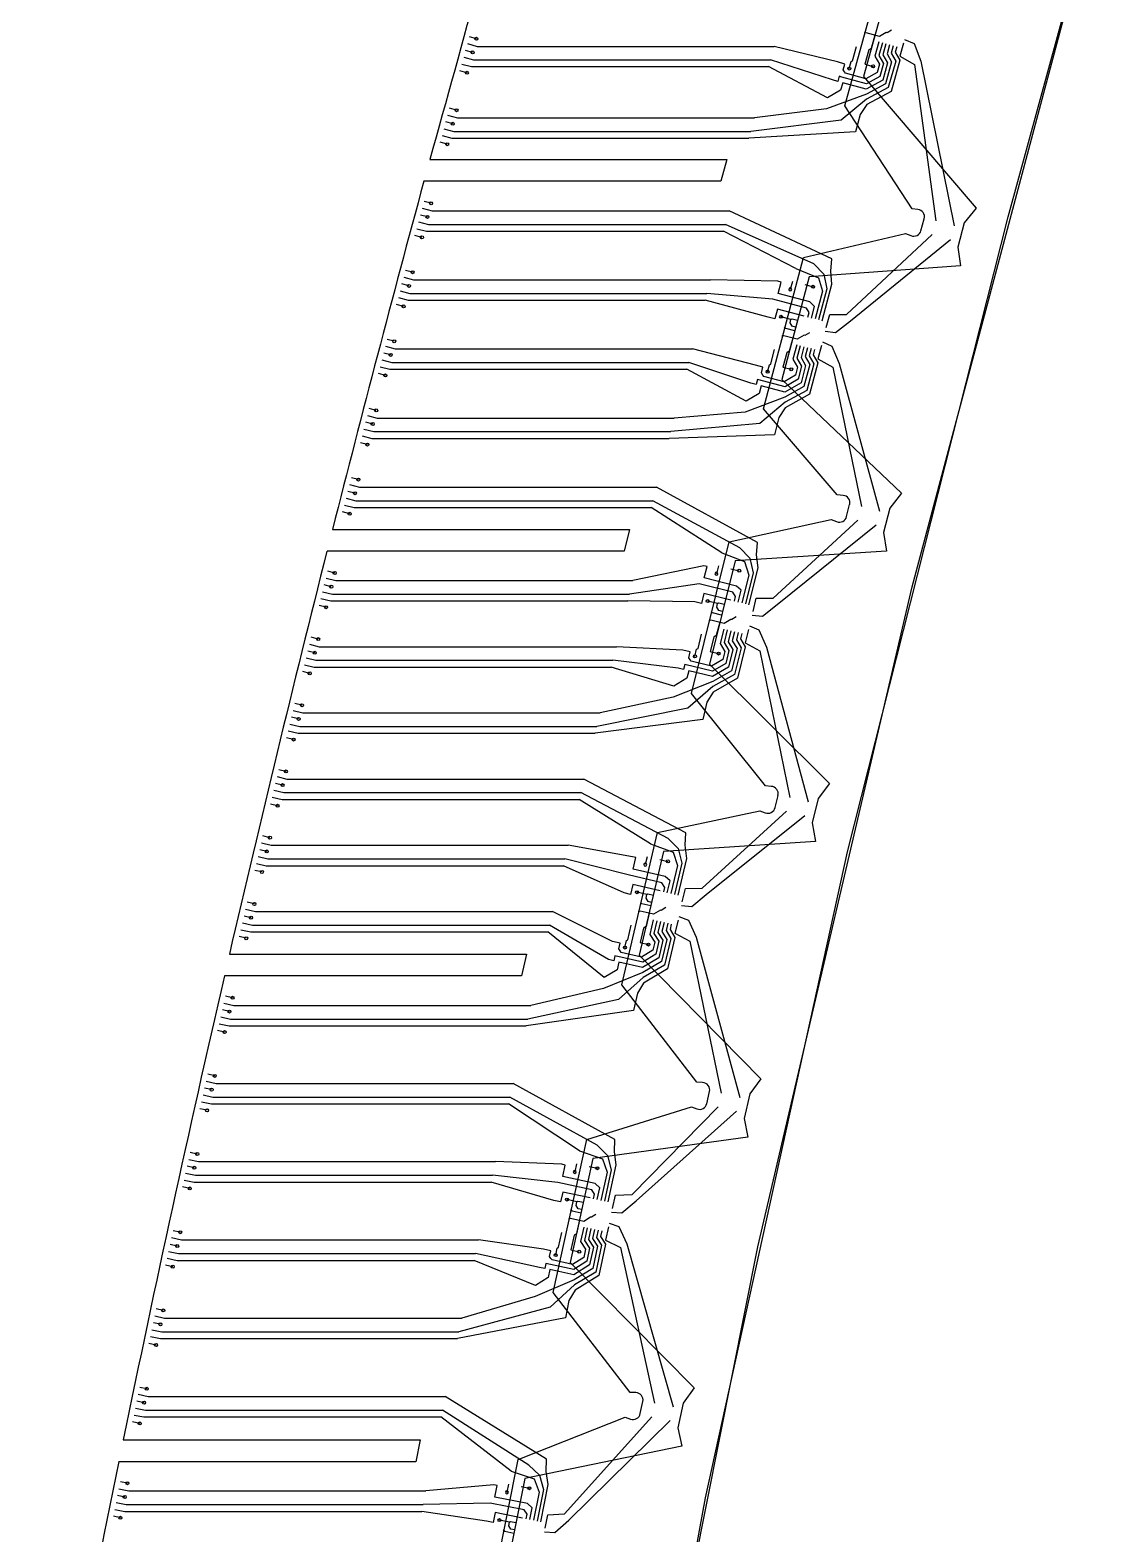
# Model space of a CAD drawing. Extents: x 0 to 257, y 0 to 749.
# Drawn here: x 17.7 to 163.4, y 191.1 to 393.6 of the extents above; entities that cross this region are included whole.
import ezdxf

# ---------------------------------------------------------------- set-up
doc = ezdxf.new("R2010")
doc.units = 0
for name, color, linetype in [('V5$B_CU', 70, 'CONTINUOUS'), ('V5$EDGE_CUTS', 118, 'CONTINUOUS'), ('V5$F_CU', 7, 'CONTINUOUS'), ('V5$VIAS', 5, 'CONTINUOUS')]:
    doc.layers.add(name, color=color, linetype=linetype)

msp = doc.modelspace()

# ---------------------------------------------------------------- linework, layer by layer
at = {"layer": 'V5$B_CU'}
for p, q in [((136.5, 318.61), (163.41, 419.53)), ((127.45, 383.42), (133.06, 403.75)), ((133.77, 401.15), (129.96, 387.34)), ((129.96, 387.34), (145.13, 369.61)), ((136.49, 369.52), (127.45, 383.42)), ((71.55, 376.16), (111.55, 376.16)), ((111.55, 376.16), (110.76, 373.26)), ((110.76, 373.26), (70.76, 373.26)), ((137.26, 369.45), (136.49, 369.52)), ((145.13, 369.61), (143.53, 367.63)), ((137.7, 366.58), (138.14, 368.19)), ((143.53, 367.63), (142.64, 364.37)), ((121.88, 362.98), (135.63, 366.23)), ((135.63, 366.23), (136.34, 365.92)), ((116.49, 342.59), (121.88, 362.98)), ((142.64, 364.37), (143.01, 361.86)), ((143.01, 361.86), (122.62, 360.38)), ((122.62, 360.38), (118.96, 346.53)), ((118.96, 346.53), (135.06, 331.23)), ((126.43, 331.01), (116.49, 342.59)), ((127.2, 330.95), (126.43, 331.01)), ((135.06, 331.23), (133.49, 329.22)), ((127.68, 328.09), (128.09, 329.7)), ((133.49, 329.22), (132.65, 325.95)), ((58.45, 326.35), (98.45, 326.35)), ((98.45, 326.35), (97.72, 323.45)), ((111.89, 324.71), (125.61, 327.7)), ((125.61, 327.7), (126.34, 327.41)), ((106.78, 304.25), (111.89, 324.71)), ((132.65, 325.95), (133.06, 323.44)), ((97.72, 323.45), (57.72, 323.45)), ((112.66, 322.13), (109.2, 308.23)), ((133.06, 323.44), (112.66, 322.13)), ((115.75, 229.76), (136.5, 318.61)), ((109.2, 308.23), (125.39, 292.14)), ((116.76, 291.81), (106.78, 304.25)), ((117.54, 291.76), (116.76, 291.81)), ((125.39, 292.14), (123.85, 290.12)), ((118.05, 288.9), (118.45, 290.52)), ((123.85, 290.12), (123.06, 286.83)), ((102.23, 285.56), (115.99, 288.48)), ((115.99, 288.48), (116.72, 288.2)), ((97.42, 265.02), (102.23, 285.56)), ((123.06, 286.83), (123.5, 284.33)), ((123.5, 284.33), (103.04, 282.98)), ((103.04, 282.98), (99.77, 269.03)), ((44.57, 269.15), (84.57, 269.15)), ((84.57, 269.15), (83.9, 266.23)), ((99.77, 269.03), (116.15, 252.39)), ((83.9, 266.23), (43.9, 266.23)), ((107.52, 251.92), (97.42, 265.02)), ((108.3, 251.88), (107.52, 251.92)), ((116.15, 252.39), (114.64, 250.34)), ((108.86, 249.03), (109.22, 250.66)), ((114.64, 250.34), (113.89, 247.04)), ((92.68, 244.21), (106.8, 248.59)), ((106.8, 248.59), (107.53, 248.32)), ((113.89, 247.04), (114.37, 244.54)), ((88.18, 223.61), (92.68, 244.21)), ((114.37, 244.54), (93.53, 241.65)), ((93.53, 241.65), (90.47, 227.65)), ((100.5, 153.23), (115.75, 229.76)), ((90.47, 227.65), (107.14, 210.76)), ((98.52, 210.15), (88.18, 223.61)), ((107.14, 210.76), (105.66, 208.69)), ((99.3, 210.13), (98.52, 210.15)), ((99.9, 207.29), (100.24, 208.92)), ((105.66, 208.69), (104.97, 205.38)), ((83.45, 201.09), (97.86, 206.81)), ((97.86, 206.81), (98.59, 206.55)), ((104.97, 205.38), (105.49, 202.89)), ((30.27, 203.76), (70.27, 203.76)), ((70.27, 203.76), (69.67, 200.82)), ((105.49, 202.89), (84.35, 198.55)), ((69.67, 200.82), (29.67, 200.82)), ((79.32, 180.41), (83.45, 201.09)), ((84.35, 198.55), (81.54, 184.5))]:
    msp.add_line(p, q, dxfattribs=at)
at = {"layer": 'V5$B_CU', "extrusion": (-3.246e-13, 8.90829e-14, -1)}
msp.add_arc((2715.28, 1160.2), 2895.02, 194.72456, 195.71338, dxfattribs=at)
at = {"layer": 'V5$B_CU'}
for centre, radius, start, end in [((2799.4, -367.62, 0), 2827.43, 164.80921, 165.79198), ((137.17, 368.46), 1, 344.7507, 84.6504), ((136.73, 366.85), 1, 247.2089, 344.7507), ((127.13, 329.95), 1, 345.5925, 85.4922), ((126.71, 328.34), 1, 248.0507, 345.5925), ((2865.51, -384.84), 2895.76, 165.84205, 166.94751), ((117.47, 290.76), 1, 346.3931, 86.2928), ((117.08, 289.13), 1, 248.8512, 346.3931), ((2603.32, -324.83), 2626.78, 166.99646, 168.39115), ((108.25, 250.88), 1, 347.2266, 87.1262), ((107.88, 249.26), 1, 249.6847, 347.2266), ((99.27, 209.13), 1, 348.1676, 88.0673), ((98.92, 207.49), 1, 250.6258, 348.1676), ((2152.39, -233.01), 2166.6, 168.44918, 170.15038)]:
    msp.add_arc(centre, radius, start, end, dxfattribs=at)
at = {"layer": 'V5$EDGE_CUTS'}
for p, q in [((149.45, 368.44), (163.41, 419.53)), ((71.55, 376.16), (111.55, 376.16)), ((111.55, 376.16), (110.76, 373.26)), ((110.76, 373.26), (70.76, 373.26)), ((127.81, 282.94), (149.45, 368.44)), ((58.45, 326.35), (98.45, 326.35)), ((98.45, 326.35), (97.72, 323.45)), ((97.72, 323.45), (57.72, 323.45)), ((108.68, 195.94), (127.81, 282.94)), ((44.57, 269.15), (84.57, 269.15)), ((84.57, 269.15), (83.9, 266.23)), ((83.9, 266.23), (43.9, 266.23)), ((30.27, 203.76), (70.27, 203.76)), ((70.27, 203.76), (69.67, 200.82)), ((69.67, 200.82), (29.67, 200.82)), ((96.38, 129.71), (108.68, 195.94))]:
    msp.add_line(p, q, dxfattribs=at)
at = {"layer": 'V5$EDGE_CUTS', "extrusion": (-3.246e-13, 8.90829e-14, -1)}
msp.add_arc((2715.28, 1160.2), 2895.02, 194.72456, 195.71338, dxfattribs=at)
at = {"layer": 'V5$EDGE_CUTS'}
for centre, radius, start, end in [((2799.4, -367.62, 0), 2827.43, 164.80921, 165.79198), ((2865.51, -384.84), 2895.76, 165.84205, 166.94751), ((2603.32, -324.83), 2626.78, 166.99646, 168.39115), ((2152.39, -233.01), 2166.6, 168.44918, 170.15038)]:
    msp.add_arc(centre, radius, start, end, dxfattribs=at)
at = {"layer": 'V5$F_CU'}
for p, q in [((130.31, 393.25), (130.03, 393.17)), ((132.1, 392.76), (130.31, 393.25)), ((131.49, 392.93), (131, 391.14)), ((133.02, 393.28), (132.1, 392.76)), ((133.14, 393.25), (133.02, 393.28)), ((133.75, 393.6), (133.14, 393.25)), ((77.32, 390.6), (76.38, 390.86)), ((76.63, 391.78), (77.94, 391.4)), ((77.83, 392.43), (76.89, 392.69)), ((77.94, 391.4), (117.94, 391.4)), ((126.44, 389.31), (117.94, 391.4)), ((128.49, 389.47), (129.02, 391.4)), ((130.66, 390.95), (130.13, 389.02)), ((131, 391.14), (130.66, 390.95)), ((132.02, 392), (131.48, 390.07)), ((132.5, 391.87), (132.03, 390.18)), ((132.98, 391.74), (132.58, 390.29)), ((133.46, 391.6), (133.13, 390.4)), ((133.94, 391.47), (133.68, 390.51)), ((134.43, 391.34), (134.23, 390.61)), ((135.35, 391.86), (134.86, 390.08)), ((135.48, 392.34), (136.76, 391.79)), ((136.76, 391.79), (137.7, 389.43)), ((75.87, 389.03), (77.18, 388.68)), ((76.12, 389.95), (77.44, 389.59)), ((77.44, 389.59), (117.44, 389.59)), ((125.77, 386.9), (117.44, 389.59)), ((127.44, 389.03), (126.44, 389.31)), ((127.23, 388.27), (127.44, 389.03)), ((128.05, 388.43), (128.31, 389.37)), ((128.31, 389.37), (128.49, 389.47)), ((130.13, 389.02), (131.24, 388.72)), ((131.48, 390.07), (132.1, 389)), ((132.1, 389), (131.8, 387.91)), ((132.03, 390.18), (132.64, 389.11)), ((132.64, 389.11), (132.16, 387.37)), ((133.19, 389.21), (132.55, 386.88)), ((132.58, 390.29), (133.19, 389.21)), ((133.74, 389.32), (132.93, 386.37)), ((133.13, 390.4), (133.74, 389.32)), ((134.29, 389.43), (133.3, 385.86)), ((133.68, 390.51), (134.29, 389.43)), ((134.84, 389.54), (133.68, 385.35)), ((134.23, 390.61), (134.84, 389.54)), ((134.86, 390.08), (136.83, 388.95)), ((136.83, 388.95), (139.71, 367.9)), ((137.7, 389.43), (142.16, 367.23)), ((76.55, 387.85), (75.61, 388.12)), ((77.18, 388.68), (117.18, 388.68)), ((125.11, 384.49), (117.18, 388.68)), ((126.48, 386.7), (125.77, 386.9)), ((126.67, 387.38), (126.48, 386.7)), ((127.06, 387.28), (126.67, 387.38)), ((130.38, 386.36), (127.06, 387.28)), ((127.38, 387.99), (127.23, 388.27)), ((127.54, 387.79), (127.38, 387.99)), ((130.26, 387.04), (127.54, 387.79)), ((131.8, 387.91), (130.26, 387.04)), ((132.55, 386.88), (130.33, 385.64)), ((132.16, 387.37), (130.38, 386.36)), ((130.35, 384.96), (124.97, 383.02)), ((126.88, 385.49), (125.11, 384.49)), ((127.16, 386.51), (126.88, 385.49)), ((130.33, 385.64), (127.16, 386.51)), ((132.93, 386.37), (130.35, 384.96)), ((133.3, 385.86), (130.38, 384.29)), ((133.68, 385.35), (130.39, 383.56)), ((75.16, 382.81), (74.22, 383.07)), ((124.97, 383.02), (115.28, 381.78)), ((130.38, 384.29), (126.93, 381.46)), ((130.39, 383.56), (129.5, 382.24)), ((74.65, 380.98), (73.71, 381.23)), ((73.96, 382.15), (75.28, 381.78)), ((75.28, 381.78), (115.28, 381.78)), ((126.93, 381.46), (114.78, 379.96)), ((129.5, 382.24), (128.89, 379.9)), ((73.21, 379.4), (74.53, 379.05)), ((73.46, 380.32), (74.78, 379.96)), ((74.53, 379.05), (114.53, 379.05)), ((74.78, 379.96), (114.78, 379.96)), ((128.89, 379.9), (114.53, 379.05)), ((73.9, 378.23), (72.96, 378.49)), ((71.24, 368.45), (70.3, 368.7)), ((70.55, 369.62), (71.86, 369.25)), ((71.73, 370.28), (70.79, 370.53)), ((71.86, 369.25), (111.86, 369.25)), ((125.68, 362.81), (111.86, 369.25)), ((69.8, 366.86), (71.12, 366.52)), ((70.05, 367.78), (71.37, 367.43)), ((71.37, 367.43), (111.37, 367.43)), ((123.27, 362.14), (111.37, 367.43)), ((70.5, 365.69), (69.56, 365.95)), ((71.12, 366.52), (111.12, 366.52)), ((120.86, 361.48), (111.12, 366.52)), ((127.68, 355.3), (139.22, 366.08)), ((128.2, 354.44), (141.67, 365.41)), ((125.54, 361.15), (125.68, 362.81)), ((69.24, 360.99), (68.3, 361.24)), ((120.86, 361.48), (123.88, 360.26)), ((123.27, 362.14), (124.6, 360.72)), ((124.6, 360.72), (125.02, 358.74)), ((125.71, 359.38), (125.54, 361.15)), ((67.56, 358.49), (68.88, 358.14)), ((68.75, 359.15), (67.81, 359.41)), ((68.05, 360.32), (69.37, 359.96)), ((69.37, 359.96), (109.37, 359.96)), ((118.41, 359.78), (109.37, 359.96)), ((118.85, 359.66), (118.41, 359.78)), ((118.45, 358.13), (118.85, 359.66)), ((120.38, 359.75), (120.09, 358.69)), ((122.05, 359.33), (123.16, 359.04)), ((123.88, 360.26), (124.43, 358.45)), ((125.02, 358.74), (123.92, 354.57)), ((124.4, 354.45), (125.71, 359.38)), ((68.02, 356.4), (67.08, 356.65)), ((67.32, 357.57), (68.64, 357.23)), ((68.64, 357.23), (108.64, 357.23)), ((68.88, 358.14), (108.88, 358.14)), ((117.13, 354.95), (108.64, 357.23)), ((117.77, 357.36), (108.88, 358.14)), ((122.27, 356.17), (117.77, 357.36)), ((122.75, 357), (118.45, 358.13)), ((123.37, 356.4), (122.75, 357)), ((124.43, 358.45), (123.44, 354.7)), ((118.01, 354.71), (117.13, 354.95)), ((118.36, 356.04), (118.01, 354.71)), ((121.99, 355.08), (118.36, 356.04)), ((120.19, 354.65), (118.86, 355)), ((120.07, 354.17), (120.19, 354.65)), ((120.19, 354.65), (120.35, 354.74)), ((120.35, 354.74), (121.07, 354.55)), ((122.63, 355.56), (122.27, 356.17)), ((122.47, 354.96), (122.63, 355.56)), ((122.95, 354.83), (123.37, 356.4)), ((124.94, 353.53), (125.41, 355.32)), ((125.41, 355.32), (127.68, 355.3)), ((126.2, 352.88), (128.2, 354.44)), ((119.25, 352.45), (118.97, 352.37)), ((121.04, 351.97), (119.25, 352.45)), ((119.5, 353.41), (119.3, 353.62)), ((120.69, 353.1), (119.5, 353.41)), ((120.33, 353.71), (120.07, 354.17)), ((120.82, 353.58), (120.33, 353.71)), ((121.95, 352.51), (121.04, 351.97)), ((122.07, 352.48), (121.95, 352.51)), ((122.69, 352.83), (122.07, 352.48)), ((124.81, 353.05), (126.2, 352.88)), ((65.59, 351.02), (66.91, 350.66)), ((66.77, 351.69), (65.83, 351.94)), ((66.91, 350.66), (106.91, 350.66)), ((115.42, 348.46), (106.91, 350.66)), ((117.47, 348.65), (117.98, 350.58)), ((120.43, 352.13), (119.96, 350.35)), ((120.97, 351.22), (120.46, 349.28)), ((121.45, 351.09), (121, 349.4)), ((121.93, 350.96), (121.55, 349.51)), ((122.42, 350.83), (122.1, 349.63)), ((122.9, 350.71), (122.64, 349.74)), ((123.38, 350.58), (123.19, 349.85)), ((124.3, 351.11), (123.83, 349.33)), ((124.43, 351.6), (125.71, 351.05)), ((125.71, 351.05), (126.68, 348.71)), ((65.11, 349.18), (66.43, 348.84)), ((66.29, 349.86), (65.35, 350.1)), ((66.43, 348.84), (106.43, 348.84)), ((114.78, 346.04), (106.43, 348.84)), ((116.42, 348.2), (115.42, 348.46)), ((117.04, 347.6), (117.29, 348.54)), ((117.29, 348.54), (117.47, 348.65)), ((119.62, 350.15), (119.11, 348.22)), ((119.96, 350.35), (119.62, 350.15)), ((120.46, 349.28), (121.08, 348.21)), ((121, 349.4), (121.63, 348.33)), ((121.63, 348.33), (121.17, 346.59)), ((121.55, 349.51), (122.17, 348.44)), ((122.17, 348.44), (121.55, 346.1)), ((122.72, 348.56), (121.94, 345.6)), ((122.1, 349.63), (122.72, 348.56)), ((123.27, 348.67), (122.32, 345.09)), ((122.64, 349.74), (123.27, 348.67)), ((123.81, 348.78), (122.7, 344.58)), ((123.19, 349.85), (123.81, 348.78)), ((123.83, 349.33), (125.81, 348.22)), ((126.68, 348.71), (132.13, 328.8)), ((65.57, 347.1), (64.63, 347.35)), ((64.87, 348.26), (66.19, 347.93)), ((66.19, 347.93), (106.19, 347.93)), ((114.14, 343.63), (106.19, 347.93)), ((115.67, 346.54), (115.49, 345.86)), ((119.39, 345.56), (115.67, 346.54)), ((116.22, 347.43), (116.42, 348.2)), ((116.38, 347.15), (116.22, 347.43)), ((116.53, 346.96), (116.38, 347.15)), ((119.26, 346.24), (116.53, 346.96)), ((119.11, 348.22), (120.23, 347.92)), ((120.79, 347.13), (119.26, 346.24)), ((121.17, 346.59), (119.39, 345.56)), ((121.08, 348.21), (120.79, 347.13)), ((125.81, 348.22), (129.67, 329.44)), ((115.9, 344.65), (114.14, 343.63)), ((115.49, 345.86), (114.78, 346.04)), ((116.17, 345.68), (115.9, 344.65)), ((119.35, 344.84), (116.17, 345.68)), ((121.55, 346.1), (119.35, 344.84)), ((121.94, 345.6), (119.38, 344.16)), ((122.32, 345.09), (119.41, 343.48)), ((122.7, 344.58), (119.43, 342.75)), ((64.34, 342.39), (63.4, 342.63)), ((119.38, 344.16), (114.02, 342.15)), ((119.41, 343.48), (116, 340.62)), ((119.43, 342.75), (118.56, 341.43)), ((63.87, 340.55), (62.92, 340.79)), ((63.16, 341.71), (64.48, 341.36)), ((64.48, 341.36), (104.48, 341.36)), ((116, 340.62), (104.01, 339.53)), ((114.02, 342.15), (104.48, 341.36)), ((118.56, 341.43), (117.97, 339.09)), ((62.45, 338.95), (63.77, 338.62)), ((62.69, 339.87), (64.01, 339.53)), ((63.77, 338.62), (103.77, 338.62)), ((64.01, 339.53), (104.01, 339.53)), ((117.97, 339.09), (103.77, 338.62)), ((63.15, 337.79), (62.21, 338.03)), ((60.76, 332.39), (62.08, 332.04)), ((61.94, 333.07), (61, 333.31)), ((60.29, 330.55), (61.61, 330.22)), ((61.47, 331.23), (60.53, 331.47)), ((61.61, 330.22), (101.61, 330.22)), ((62.08, 332.04), (102.08, 332.04)), ((113.29, 323.9), (101.61, 330.22)), ((115.69, 324.6), (102.08, 332.04)), ((60.77, 328.47), (59.82, 328.71)), ((60.06, 329.63), (61.38, 329.31)), ((61.38, 329.31), (101.38, 329.31)), ((110.89, 323.2), (101.38, 329.31)), ((117.79, 317.12), (129.2, 327.61)), ((118.32, 316.27), (131.66, 326.98)), ((115.57, 322.93), (115.69, 324.6)), ((110.89, 323.2), (113.92, 322.02)), ((113.29, 323.9), (114.64, 322.49)), ((113.92, 322.02), (114.5, 320.22)), ((114.64, 322.49), (115.09, 320.52)), ((115.76, 321.17), (115.57, 322.93)), ((58.75, 320.49), (57.81, 320.73)), ((108.46, 321.47), (98.89, 319.47)), ((108.91, 321.36), (108.46, 321.47)), ((108.52, 319.82), (108.91, 321.36)), ((110.43, 321.47), (110.16, 320.4)), ((112.11, 321.07), (113.22, 320.8)), ((114.5, 320.22), (113.56, 316.46)), ((115.09, 320.52), (114.05, 316.34)), ((114.53, 316.22), (115.76, 321.17)), ((57.11, 317.97), (58.44, 317.64)), ((58.29, 318.65), (57.34, 318.89)), ((57.58, 319.81), (58.89, 319.47)), ((58.89, 319.47), (98.89, 319.47)), ((107.85, 319.04), (98.44, 317.64)), ((112.38, 317.91), (107.85, 319.04)), ((112.84, 318.74), (108.52, 319.82)), ((113.47, 318.16), (112.84, 318.74)), ((113.07, 316.58), (113.47, 318.16)), ((57.6, 315.89), (56.65, 316.12)), ((56.88, 317.04), (58.21, 316.73)), ((58.21, 316.73), (98.21, 316.73)), ((58.44, 317.64), (98.44, 317.64)), ((107.25, 316.62), (98.21, 316.73)), ((108.13, 316.4), (107.25, 316.62)), ((108.47, 317.73), (108.13, 316.4)), ((112.1, 316.82), (108.47, 317.73)), ((110.32, 316.37), (108.98, 316.7)), ((110.2, 315.88), (110.32, 316.37)), ((110.32, 316.37), (110.47, 316.46)), ((110.47, 316.46), (111.2, 316.28)), ((112.74, 317.31), (112.38, 317.91)), ((112.59, 316.7), (112.74, 317.31)), ((115.08, 315.31), (115.52, 317.1)), ((115.52, 317.1), (117.79, 317.12)), ((116.34, 314.68), (118.32, 316.27)), ((109.4, 314.15), (109.12, 314.06)), ((111.2, 313.7), (109.4, 314.15)), ((109.64, 315.12), (109.44, 315.32)), ((110.83, 314.82), (109.64, 315.12)), ((110.47, 315.43), (110.2, 315.88)), ((110.95, 315.31), (110.47, 315.43)), ((112.11, 314.25), (111.2, 313.7)), ((112.23, 314.22), (112.11, 314.25)), ((112.83, 314.58), (112.23, 314.22)), ((114.96, 314.82), (116.34, 314.68)), ((107.68, 310.33), (108.16, 312.27)), ((110.14, 312.06), (109.81, 311.86)), ((110.59, 313.85), (110.14, 312.06)), ((111.14, 312.94), (110.65, 311)), ((111.62, 312.82), (111.2, 311.12)), ((112.11, 312.7), (111.74, 311.24)), ((112.59, 312.58), (112.29, 311.37)), ((113.08, 312.46), (112.84, 311.49)), ((113.56, 312.34), (113.38, 311.61)), ((114.47, 312.88), (114.02, 311.09)), ((114.59, 313.37), (115.88, 312.84)), ((115.88, 312.84), (116.89, 310.51)), ((56.07, 309.75), (55.13, 309.98)), ((55.36, 310.91), (56.68, 310.57)), ((56.53, 311.59), (55.58, 311.83)), ((56.68, 310.57), (96.68, 310.57)), ((105.63, 310.11), (96.68, 310.57)), ((106.63, 309.86), (105.63, 310.11)), ((106.44, 309.09), (106.63, 309.86)), ((107.26, 309.27), (107.49, 310.22)), ((107.49, 310.22), (107.68, 310.33)), ((109.81, 311.86), (109.33, 309.92)), ((109.33, 309.92), (110.44, 309.64)), ((110.65, 311), (111.29, 309.94)), ((111.29, 309.94), (111.02, 308.85)), ((111.2, 311.12), (111.84, 310.06)), ((111.84, 310.06), (111.4, 308.32)), ((111.74, 311.24), (112.38, 310.18)), ((112.38, 310.18), (111.79, 307.83)), ((112.93, 310.31), (112.19, 307.33)), ((112.29, 311.37), (112.93, 310.31)), ((113.47, 310.43), (112.58, 306.84)), ((112.84, 311.49), (113.47, 310.43)), ((114.02, 310.55), (112.97, 306.33)), ((113.38, 311.61), (114.02, 310.55)), ((114.02, 311.09), (116.02, 310.01)), ((116.02, 310.01), (120.03, 290.28)), ((116.89, 310.51), (122.5, 289.68)), ((54.67, 308.14), (56, 307.82)), ((54.9, 309.06), (56.22, 308.74)), ((56, 307.82), (96, 307.82)), ((56.22, 308.74), (96.22, 308.74)), ((104.42, 305.26), (96, 307.82)), ((105.02, 307.68), (96.22, 308.74)), ((105.9, 308.19), (105.73, 307.51)), ((109.64, 307.26), (105.9, 308.19)), ((106.6, 308.82), (106.44, 309.09)), ((106.76, 308.62), (106.6, 308.82)), ((109.5, 307.94), (106.76, 308.62)), ((111.02, 308.85), (109.5, 307.94)), ((111.79, 307.83), (109.61, 306.54)), ((111.4, 308.32), (109.64, 307.26)), ((55.39, 306.98), (54.44, 307.22)), ((109.65, 305.86), (104.32, 303.78)), ((106.16, 306.31), (104.42, 305.26)), ((105.73, 307.51), (105.02, 307.68)), ((106.42, 307.33), (106.16, 306.31)), ((109.61, 306.54), (106.42, 307.33)), ((112.19, 307.33), (109.65, 305.86)), ((112.58, 306.84), (109.69, 305.19)), ((112.97, 306.33), (109.72, 304.46)), ((104.32, 303.78), (94.48, 301.66)), ((109.69, 305.19), (106.31, 302.28)), ((109.72, 304.46), (108.87, 303.12)), ((53.16, 301.99), (54.48, 301.66)), ((54.34, 302.69), (53.39, 302.92)), ((106.31, 302.28), (94.04, 299.83)), ((108.87, 303.12), (108.31, 300.77)), ((52.71, 300.15), (54.04, 299.83)), ((53.89, 300.84), (52.94, 301.07)), ((54.04, 299.83), (94.04, 299.83)), ((54.48, 301.66), (94.48, 301.66)), ((108.31, 300.77), (93.82, 298.92)), ((53.21, 298.07), (52.26, 298.3)), ((52.49, 299.23), (53.82, 298.92)), ((53.82, 298.92), (93.82, 298.92)), ((52.17, 293.77), (51.22, 294)), ((51.73, 291.93), (50.78, 292.15)), ((51, 293.08), (52.32, 292.75)), ((52.32, 292.75), (92.32, 292.75)), ((106.04, 285.5), (92.32, 292.75)), ((50.34, 290.31), (51.66, 290)), ((50.56, 291.23), (51.88, 290.92)), ((51.66, 290), (91.66, 290)), ((51.88, 290.92), (91.88, 290.92)), ((101.26, 284.03), (91.66, 290)), ((103.65, 284.76), (91.88, 290.92)), ((51.06, 289.15), (50.11, 289.38)), ((108.24, 278.04), (119.58, 288.44)), ((108.78, 277.2), (122.05, 287.84)), ((48.87, 284.15), (50.19, 283.83)), ((50.03, 284.85), (49.09, 285.08)), ((50.19, 283.83), (90.19, 283.83)), ((98.85, 282.26), (90.19, 283.83)), ((101.26, 284.03), (104.31, 282.9)), ((103.65, 284.76), (105.02, 283.37)), ((105.94, 283.83), (106.04, 285.5)), ((106.16, 282.06), (105.94, 283.83)), ((48.43, 282.3), (49.75, 281.99)), ((49.6, 283), (48.65, 283.23)), ((49.75, 281.99), (89.75, 281.99)), ((98.28, 279.83), (89.75, 281.99)), ((99.3, 282.16), (98.85, 282.26)), ((98.94, 280.62), (99.3, 282.16)), ((100.82, 282.29), (100.57, 281.22)), ((102.51, 281.92), (103.62, 281.66)), ((104.31, 282.9), (104.91, 281.1)), ((105, 277.1), (106.16, 282.06)), ((105.02, 283.37), (105.49, 281.41)), ((48.94, 280.23), (47.99, 280.45)), ((48.21, 281.38), (49.54, 281.08)), ((49.54, 281.08), (89.54, 281.08)), ((97.71, 277.4), (89.54, 281.08)), ((102.82, 278.77), (98.28, 279.83)), ((103.27, 279.6), (98.94, 280.62)), ((103.91, 279.02), (103.27, 279.6)), ((104.91, 281.1), (104.02, 277.33)), ((105.49, 281.41), (104.51, 277.21)), ((98.91, 278.53), (98.6, 277.19)), ((102.56, 277.67), (98.91, 278.53)), ((100.78, 277.19), (99.44, 277.5)), ((103.19, 278.16), (102.82, 278.77)), ((103.05, 277.56), (103.19, 278.16)), ((103.53, 277.44), (103.91, 279.02)), ((105.55, 276.2), (105.98, 278)), ((105.98, 278), (108.24, 278.04)), ((47.93, 275.92), (46.98, 276.15)), ((98.6, 277.19), (97.71, 277.4)), ((100.12, 275.93), (99.92, 276.13)), ((101.32, 275.65), (100.12, 275.93)), ((100.67, 276.7), (100.78, 277.19)), ((100.94, 276.25), (100.67, 276.7)), ((100.78, 277.19), (100.93, 277.28)), ((100.93, 277.28), (101.66, 277.11)), ((101.43, 276.14), (100.94, 276.25)), ((103.32, 275.44), (102.72, 275.06)), ((105.44, 275.71), (106.83, 275.59)), ((106.83, 275.59), (108.78, 277.2)), ((47.49, 274.07), (46.54, 274.3)), ((46.76, 275.22), (48.08, 274.9)), ((48.08, 274.9), (88.08, 274.9)), ((96.18, 270.87), (88.08, 274.9)), ((99.9, 274.96), (99.62, 274.87)), ((101.09, 274.68), (99.9, 274.96)), ((101.09, 274.68), (100.67, 272.88)), ((101.7, 274.53), (101.09, 274.68)), ((101.65, 273.78), (101.19, 271.83)), ((102.6, 275.09), (101.7, 274.53)), ((102.13, 273.66), (101.73, 271.96)), ((102.62, 273.55), (102.28, 272.09)), ((102.72, 275.06), (102.6, 275.09)), ((103.11, 273.43), (102.82, 272.22)), ((104.98, 273.76), (104.56, 271.97)), ((105.1, 274.25), (106.4, 273.74)), ((106.4, 273.74), (107.43, 271.43)), ((46.84, 271.3), (45.9, 271.52)), ((46.11, 272.45), (47.44, 272.15)), ((46.33, 273.37), (47.66, 273.06)), ((47.44, 272.15), (87.44, 272.15)), ((47.66, 273.06), (87.66, 273.06)), ((95.04, 266), (87.44, 272.15)), ((95.61, 268.43), (87.66, 273.06)), ((98.22, 271.11), (98.68, 273.06)), ((100.34, 272.67), (99.88, 270.72)), ((100.67, 272.88), (100.34, 272.67)), ((101.19, 271.83), (101.84, 270.78)), ((101.73, 271.96), (102.39, 270.91)), ((102.28, 272.09), (102.93, 271.04)), ((102.82, 272.22), (103.47, 271.16)), ((103.59, 273.32), (103.37, 272.35)), ((103.37, 272.35), (104.02, 271.29)), ((104.56, 271.42), (103.57, 267.19)), ((104.08, 273.2), (103.91, 272.47)), ((103.91, 272.47), (104.56, 271.42)), ((104.56, 271.97), (106.57, 270.92)), ((107.43, 271.43), (113.29, 249.88)), ((97.19, 270.63), (96.18, 270.87)), ((97, 269.86), (97.19, 270.63)), ((97.17, 269.59), (97, 269.86)), ((97.33, 269.4), (97.17, 269.59)), ((100.08, 268.75), (97.33, 269.4)), ((97.82, 270.05), (98.04, 271)), ((98.04, 271), (98.22, 271.11)), ((99.88, 270.72), (101, 270.46)), ((101.59, 269.68), (100.08, 268.75)), ((101.84, 270.78), (101.59, 269.68)), ((102.39, 270.91), (101.98, 269.15)), ((102.93, 271.04), (102.38, 268.67)), ((103.47, 271.16), (102.77, 268.18)), ((104.02, 271.29), (103.17, 267.69)), ((106.57, 270.92), (110.81, 250.44)), ((96.32, 268.26), (95.61, 268.43)), ((96.48, 268.95), (96.32, 268.26)), ((100.23, 268.07), (96.48, 268.95)), ((97.01, 268.1), (96.77, 267.07)), ((100.21, 267.35), (97.01, 268.1)), ((102.38, 268.67), (100.21, 267.35)), ((101.98, 269.15), (100.23, 268.07)), ((102.77, 268.18), (100.26, 266.68)), ((103.17, 267.69), (100.31, 266)), ((100.26, 266.68), (94.96, 264.52)), ((96.77, 267.07), (95.04, 266)), ((100.31, 266), (96.97, 263.04)), ((103.57, 267.19), (100.35, 265.27)), ((44.99, 263.29), (44.04, 263.51)), ((94.96, 264.52), (85.16, 262.26)), ((99.52, 263.93), (98.99, 261.56)), ((100.35, 265.27), (99.52, 263.93)), ((44.57, 261.44), (43.62, 261.65)), ((43.83, 262.58), (45.16, 262.26)), ((45.16, 262.26), (85.16, 262.26)), ((98.99, 261.56), (84.53, 259.51)), ((96.97, 263.04), (84.74, 260.43)), ((43.2, 259.8), (44.53, 259.51)), ((43.41, 260.73), (44.74, 260.43)), ((44.53, 259.51), (84.53, 259.51)), ((44.74, 260.43), (84.74, 260.43)), ((43.93, 258.66), (42.98, 258.88)), ((42.18, 250.92), (41.23, 251.13)), ((41.44, 252.06), (42.77, 251.75)), ((42.6, 252.77), (41.65, 252.99)), ((42.77, 251.75), (82.77, 251.75)), ((96.49, 244.21), (82.77, 251.75)), ((40.82, 249.28), (42.15, 248.99)), ((41.02, 250.21), (42.35, 249.91)), ((42.35, 249.91), (82.35, 249.91)), ((94.11, 243.44), (82.35, 249.91)), ((41.56, 248.14), (40.61, 248.35)), ((42.15, 248.99), (82.15, 248.99)), ((91.73, 242.67), (82.15, 248.99)), ((98.8, 236.79), (110.39, 248.6)), ((99.36, 235.96), (112.87, 248.04)), ((94.11, 243.44), (95.5, 242.07)), ((96.41, 242.54), (96.49, 244.21)), ((39.09, 241.53), (40.42, 241.23)), ((40.25, 242.25), (39.3, 242.46)), ((40.42, 241.23), (80.42, 241.23)), ((89.35, 240.87), (80.42, 241.23)), ((91.73, 242.67), (94.79, 241.58)), ((94.79, 241.58), (95.42, 239.8)), ((95.5, 242.07), (96, 240.11)), ((96.66, 240.78), (96.41, 242.54)), ((38.68, 239.68), (40.01, 239.39)), ((39.84, 240.4), (38.89, 240.61)), ((40.01, 239.39), (80.01, 239.39)), ((88.81, 238.42), (80.01, 239.39)), ((89.8, 240.77), (89.35, 240.87)), ((89.46, 239.22), (89.8, 240.77)), ((93.81, 238.27), (89.46, 239.22)), ((91.32, 240.92), (91.08, 239.85)), ((93.01, 240.58), (94.13, 240.34)), ((95.42, 239.8), (94.59, 236.01)), ((96, 240.11), (95.08, 235.91)), ((95.57, 235.8), (96.66, 240.78)), ((39.23, 237.61), (38.27, 237.82)), ((38.48, 238.75), (39.81, 238.47)), ((39.81, 238.47), (79.81, 238.47)), ((88.28, 235.98), (79.81, 238.47)), ((93.37, 237.43), (88.81, 238.42)), ((89.46, 237.13), (89.17, 235.79)), ((93.13, 236.33), (89.46, 237.13)), ((93.75, 236.84), (93.37, 237.43)), ((94.45, 237.71), (93.81, 238.27)), ((94.11, 236.12), (94.45, 237.71)), ((89.17, 235.79), (88.28, 235.98)), ((91.35, 235.82), (90.01, 236.12)), ((91.25, 235.33), (91.35, 235.82)), ((91.53, 234.89), (91.25, 235.33)), ((91.35, 235.82), (91.5, 235.92)), ((91.5, 235.92), (92.24, 235.76)), ((93.62, 236.23), (93.75, 236.84)), ((96.14, 234.91), (96.54, 236.71)), ((96.54, 236.71), (98.8, 236.79)), ((97.43, 234.31), (99.36, 235.96)), ((90.51, 233.58), (90.23, 233.48)), ((90.72, 234.55), (90.51, 234.75)), ((92.31, 233.18), (90.51, 233.58)), ((91.92, 234.29), (90.72, 234.55)), ((91.7, 233.32), (91.31, 231.51)), ((92.02, 234.78), (91.53, 234.89)), ((93.21, 233.76), (92.31, 233.18)), ((93.33, 233.73), (93.21, 233.76)), ((93.92, 234.11), (93.33, 233.73)), ((95.72, 232.95), (97.02, 232.47)), ((96.04, 234.42), (97.43, 234.31)), ((36.79, 231), (38.11, 230.7)), ((37.94, 231.72), (36.99, 231.92)), ((88.89, 229.71), (89.32, 231.66)), ((90.98, 231.3), (90.55, 229.34)), ((91.31, 231.51), (90.98, 231.3)), ((92.28, 232.42), (91.85, 230.47)), ((92.76, 232.32), (92.39, 230.61)), ((93.25, 232.21), (92.93, 230.75)), ((93.74, 232.1), (93.47, 230.88)), ((93.47, 230.88), (94.14, 229.84)), ((94.23, 232), (94.02, 231.02)), ((94.02, 231.02), (94.68, 229.98)), ((94.72, 231.89), (94.56, 231.16)), ((94.56, 231.16), (95.23, 230.12)), ((95.61, 232.46), (95.22, 230.66)), ((97.02, 232.47), (98.09, 230.17)), ((36.38, 229.14), (37.72, 228.86)), ((37.54, 229.86), (36.58, 230.07)), ((37.72, 228.86), (77.72, 228.86)), ((38.11, 230.7), (78.11, 230.7)), ((86.32, 226.99), (77.72, 228.86)), ((86.85, 229.43), (78.11, 230.7)), ((87.86, 229.21), (86.85, 229.43)), ((87.69, 228.43), (87.86, 229.21)), ((88.51, 228.64), (88.71, 229.59)), ((88.71, 229.59), (88.89, 229.71)), ((90.55, 229.34), (91.68, 229.1)), ((91.85, 230.47), (92.52, 229.43)), ((92.52, 229.43), (92.28, 228.33)), ((92.39, 230.61), (93.06, 229.57)), ((93.06, 229.57), (92.68, 227.81)), ((92.93, 230.75), (93.6, 229.7)), ((93.6, 229.7), (93.08, 227.33)), ((94.14, 229.84), (93.49, 226.85)), ((94.68, 229.98), (93.9, 226.36)), ((95.23, 230.12), (94.3, 225.87)), ((95.22, 230.66), (97.24, 229.64)), ((97.24, 229.64), (101.83, 208.72)), ((98.09, 230.17), (104.32, 208.2)), ((36.94, 227.08), (35.98, 227.28)), ((36.18, 228.21), (37.52, 227.93)), ((37.52, 227.93), (77.52, 227.93)), ((85.79, 224.54), (77.52, 227.93)), ((87.03, 226.83), (86.32, 226.99)), ((87.18, 227.52), (87.03, 226.83)), ((90.95, 226.7), (87.18, 227.52)), ((87.87, 228.17), (87.69, 228.43)), ((88.03, 227.98), (87.87, 228.17)), ((90.79, 227.37), (88.03, 227.98)), ((92.28, 228.33), (90.79, 227.37)), ((93.08, 227.33), (90.94, 225.98)), ((92.68, 227.81), (90.95, 226.7)), ((93.49, 226.85), (91, 225.3)), ((91, 225.3), (85.73, 223.07)), ((87.5, 225.64), (85.79, 224.54)), ((87.73, 226.68), (87.5, 225.64)), ((90.94, 225.98), (87.73, 226.68)), ((93.9, 226.36), (91.06, 224.63)), ((94.3, 225.87), (91.11, 223.9)), ((85.73, 223.07), (75.85, 220.15)), ((91.06, 224.63), (87.77, 221.62)), ((91.11, 223.9), (90.3, 222.54)), ((35.67, 221.18), (34.72, 221.38)), ((87.77, 221.62), (75.46, 218.31)), ((90.3, 222.54), (89.81, 220.17)), ((35.28, 219.32), (34.33, 219.52)), ((34.52, 220.45), (35.85, 220.15)), ((35.85, 220.15), (75.85, 220.15)), ((89.81, 220.17), (75.27, 217.39)), ((34.69, 216.53), (33.74, 216.73)), ((33.93, 217.66), (35.27, 217.39)), ((34.13, 218.59), (35.46, 218.31)), ((35.27, 217.39), (75.27, 217.39)), ((35.46, 218.31), (75.46, 218.31)), ((33.45, 210.63), (32.5, 210.82)), ((33.07, 208.76), (32.11, 208.96)), ((32.3, 209.89), (33.64, 209.6)), ((33.64, 209.6), (73.64, 209.6)), ((87.26, 201.16), (73.64, 209.6)), ((31.73, 207.1), (33.06, 206.84)), ((31.92, 208.03), (33.25, 207.76)), ((33.06, 206.84), (73.06, 206.84)), ((33.25, 207.76), (73.25, 207.76)), ((82.53, 199.53), (73.06, 206.84)), ((84.89, 200.35), (73.25, 207.76)), ((89.71, 193.78), (101.45, 206.88)), ((32.49, 205.97), (31.53, 206.17)), ((90.28, 192.96), (103.93, 206.36)), ((87.21, 199.49), (87.26, 201.16)), ((82.53, 199.53), (85.61, 198.5)), ((84.89, 200.35), (86.31, 199)), ((85.61, 198.5), (86.27, 196.73)), ((86.31, 199), (86.85, 197.05)), ((87.49, 197.73), (87.21, 199.49)), ((29.7, 197.18), (31.03, 196.9)), ((30.84, 197.92), (29.89, 198.12)), ((31.03, 196.9), (71.03, 196.9)), ((80.18, 197.69), (71.03, 196.9)), ((80.63, 197.6), (80.18, 197.69)), ((80.32, 196.05), (80.63, 197.6)), ((82.15, 197.78), (81.93, 196.7)), ((83.84, 197.47), (84.97, 197.24)), ((86.27, 196.73), (85.51, 192.93)), ((86.85, 197.05), (86, 192.83)), ((86.49, 192.73), (87.49, 197.73)), ((29.32, 195.32), (30.66, 195.06)), ((30.47, 196.06), (29.51, 196.25)), ((30.66, 195.06), (70.66, 195.06)), ((79.69, 195.24), (70.66, 195.06)), ((84.26, 194.33), (79.69, 195.24)), ((84.69, 195.18), (80.32, 196.05)), ((85.34, 194.62), (84.69, 195.18)), ((85.02, 193.03), (85.34, 194.62)), ((29.9, 193.27), (28.95, 193.46)), ((29.14, 194.39), (30.47, 194.13)), ((30.47, 194.13), (70.47, 194.13)), ((79.2, 192.79), (70.47, 194.13)), ((80.09, 192.61), (79.2, 192.79)), ((80.36, 193.96), (80.09, 192.61)), ((84.04, 193.22), (80.36, 193.96)), ((82.28, 192.68), (80.93, 192.95)), ((82.18, 192.19), (82.28, 192.68)), ((82.28, 192.68), (82.42, 192.78)), ((82.42, 192.78), (83.16, 192.63)), ((84.65, 193.74), (84.26, 194.33)), ((84.53, 193.13), (84.65, 193.74)), ((87.08, 191.85), (87.44, 193.66)), ((87.44, 193.66), (89.71, 193.78)), ((88.38, 191.28), (90.28, 192.96)), ((81.66, 191.4), (81.45, 191.6)), ((82.87, 191.16), (81.66, 191.4)), ((82.47, 191.75), (82.18, 192.19)), ((82.96, 191.65), (82.47, 191.75)), ((86.98, 191.36), (88.38, 191.28))]:
    msp.add_line(p, q, dxfattribs=at)
for centre in [(77.83, 392.43), (77.32, 390.6), (76.55, 387.85), (75.16, 382.81), (74.65, 380.98), (73.9, 378.23), (71.24, 368.45), (71.73, 370.28), (70.5, 365.69), (69.24, 360.99), (68.75, 359.15), (68.02, 356.4), (66.77, 351.69), (66.29, 349.86), (65.57, 347.1), (64.34, 342.39), (63.87, 340.55), (63.15, 337.79), (61.94, 333.07), (61.47, 331.23), (60.77, 328.47), (58.75, 320.49), (58.29, 318.65), (57.6, 315.89), (56.07, 309.75), (56.53, 311.59), (55.39, 306.98), (54.34, 302.69), (53.89, 300.84), (53.21, 298.07), (52.17, 293.77), (51.73, 291.93), (51.06, 289.15), (50.03, 284.85), (49.6, 283), (48.94, 280.23), (47.93, 275.92), (47.49, 274.07), (46.84, 271.3), (44.99, 263.29), (44.57, 261.44), (43.93, 258.66), (42.18, 250.92), (42.6, 252.77), (41.56, 248.14), (40.25, 242.25), (39.84, 240.4), (39.23, 237.61), (37.94, 231.72), (37.54, 229.86), (36.94, 227.08), (35.67, 221.18), (35.28, 219.32), (34.69, 216.53), (33.45, 210.63), (33.07, 208.76), (32.49, 205.97), (30.84, 197.92), (30.47, 196.06), (29.9, 193.27)]:
    msp.add_circle(centre, 0.202, dxfattribs=at)
at = {"layer": 'V5$VIAS'}
for centre in [(131.24, 388.72), (128.05, 388.43), (123.16, 359.04), (118.86, 355), (117.04, 347.6), (120.23, 347.92), (113.22, 320.8), (108.98, 316.7), (107.26, 309.27), (110.44, 309.64), (103.62, 281.66), (99.44, 277.5), (97.82, 270.05), (101, 270.46), (94.13, 240.34), (90.01, 236.12), (88.51, 228.64), (91.68, 229.1), (84.97, 197.24), (80.93, 192.95)]:
    msp.add_circle(centre, 0.202, dxfattribs=at)
at = {"layer": 'V5$VIAS', "extrusion": (0, 0, -1)}
for centre in [(-120.09, 358.69), (-110.16, 320.4), (-100.57, 281.22), (-91.08, 239.85), (-81.93, 196.7)]:
    msp.add_circle(centre, 0.202, dxfattribs=at)

doc.saveas('drawing.dxf')
